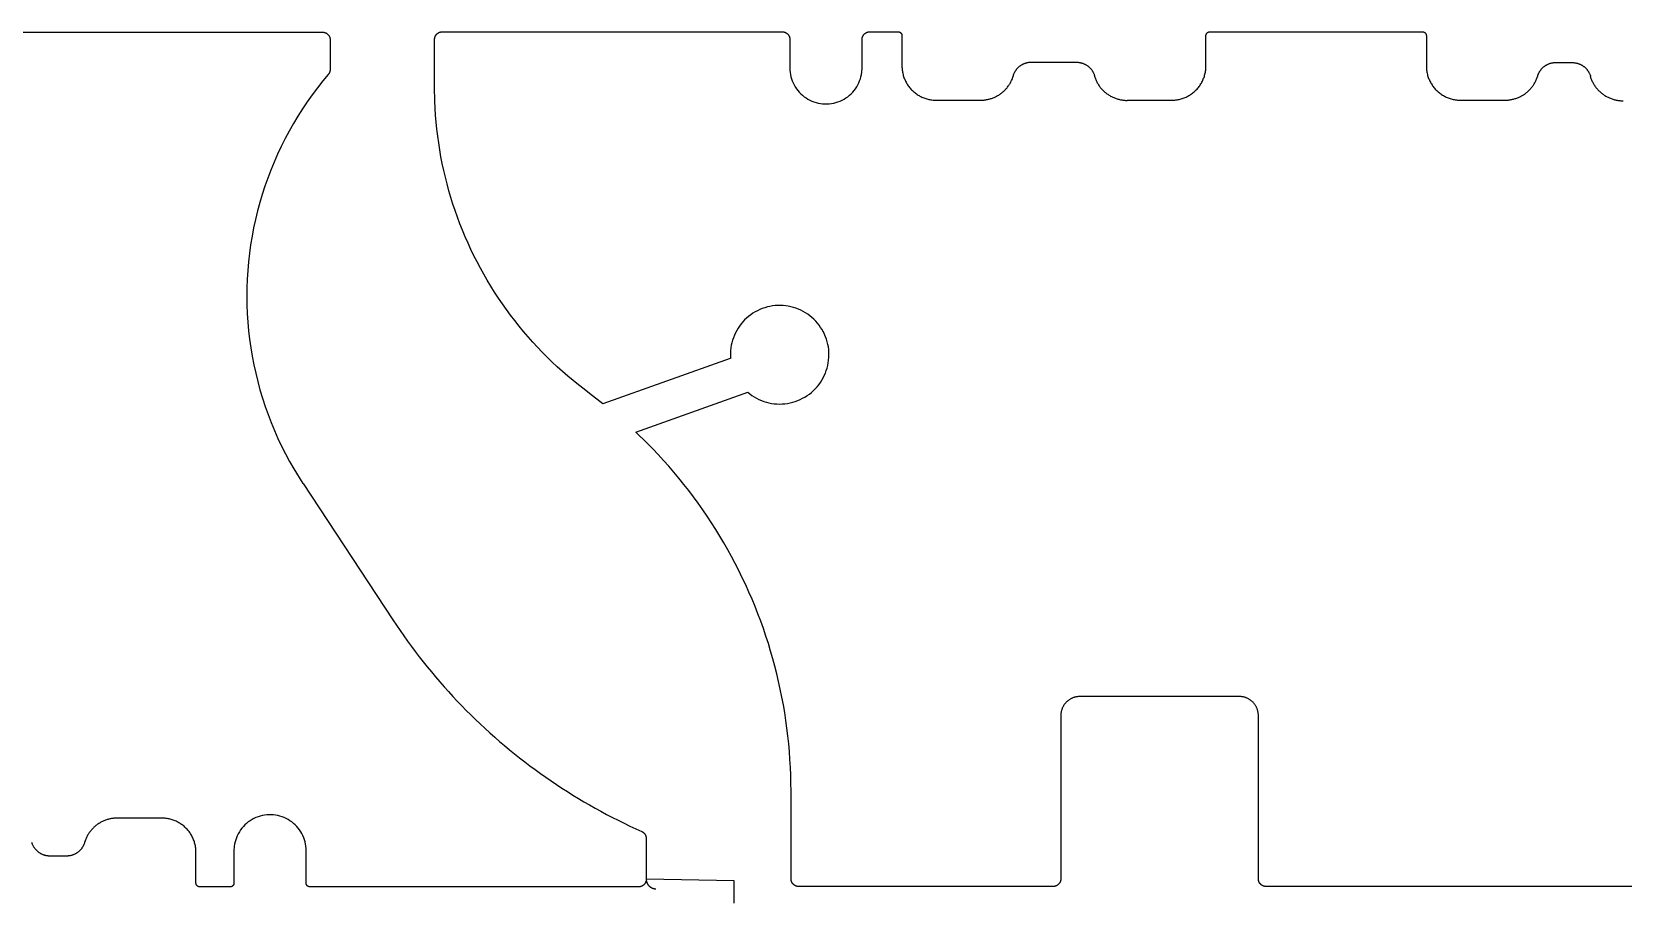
# Model space of a CAD drawing. Extents: x 15 to 3256, y 15 to 486.
# Drawn here: x 305.3 to 724.1, y 256.4 to 485.8 of the extents above; entities that cross this region are included whole.
import ezdxf

# ---------------------------------------------------------------- set-up
doc = ezdxf.new("R2010")
doc.units = 0

msp = doc.modelspace()

# ---------------------------------------------------------------- linework, layer by layer
at = {"layer": 'Layer 0', "color": 1}
for p, q in [((233.800003, 485.700012), (381.800018, 485.700012)), ((383.800018, 483.700012), (383.800018, 475.899994)), ((411.300018, 471.200012), (411.300018, 483.800018)), ((413.300018, 485.800018), (502.800018, 485.800018)), ((504.800018, 483.800018), (504.800018, 476.300018)), ((523.799988, 476.300018), (523.799988, 483.800018)), ((525.799988, 485.800018), (533.299988, 485.800018)), ((534.299988, 484.800018), (534.299988, 476.800018)), ((614.299988, 476.800018), (614.299988, 484.800018)), ((615.299988, 485.800018), (671.299988, 485.800018)), ((672.299988, 484.800018), (672.299988, 476.800018)), ((568.400024, 477.800018), (580.200012, 477.800018)), ((706.400024, 477.700012), (710.700012, 477.700012)), ((543.299988, 467.800018), (555, 467.800018)), ((593.600037, 467.800018), (605.299988, 467.800018)), ((681.299988, 467.800018), (693, 467.800018)), ((489.100006, 399.800018), (455.600006, 387.899994)), ((455.600006, 387.899994), (452.100006, 390.600006)), ((464.300018, 380.399994), (493.700012, 390.899994)), ((376.700012, 366.899994), (400.300018, 331)), ((623.100037, 310.800018), (581.100037, 310.800018)), ((576.100037, 305.800018), (576.100037, 262.800018)), ((628.100037, 262.800018), (628.100037, 305.800018)), ((505.100006, 262.800018), (505.100006, 285.800018)), ((339.5, 278.800018), (327.800018, 278.800018)), ((467, 273.5), (467, 262.700012)), ((314.399994, 268.800018), (310.100006, 268.800018)), ((348.5, 261.700012), (348.5, 269.800018)), ((358.5, 270.200012), (358.5, 261.700012)), ((377.5, 261.700012), (377.5, 270.200012)), ((357.5, 260.700012), (349.5, 260.700012)), ((465, 260.700012), (378.5, 260.700012)), ((490.100006, 262.300018), (467, 262.700012)), ((490.100006, 256.399994), (490.100006, 262.300018)), ((574.100037, 260.800018), (507.100006, 260.800018)), ((778.100037, 260.800018), (630.100037, 260.800018))]:
    msp.add_line(p, q, dxfattribs=at)
for points in [[(381.800018, 485.700012), (381.861572, 485.699066), (381.923065, 485.696228), (381.984436, 485.691498), (382.045624, 485.684875), (382.106598, 485.676361), (382.167297, 485.666016), (382.2276, 485.653778), (382.287537, 485.639679), (382.347015, 485.623749), (382.405945, 485.606018), (382.464325, 485.586456), (382.522064, 485.565125), (382.579132, 485.542023), (382.635437, 485.517181), (382.690979, 485.490601), (382.745636, 485.462341), (382.799438, 485.432404), (382.852264, 485.400818), (382.904114, 485.367645), (382.954926, 485.332855), (383.004639, 485.296539), (383.053192, 485.258728), (383.100555, 485.219421), (383.146698, 485.17868), (383.191589, 485.136536), (383.235138, 485.093018), (383.277313, 485.048187), (383.318115, 485.002075), (383.357452, 484.954742), (383.395325, 484.906219), (383.431702, 484.856567), (383.466522, 484.805786), (383.499756, 484.753998), (383.531403, 484.701172), (383.561401, 484.64743), (383.589722, 484.592773), (383.616333, 484.537262), (383.641235, 484.480957), (383.664398, 484.42392), (383.685791, 484.366211), (383.705414, 484.307861), (383.723206, 484.248932), (383.739197, 484.189484), (383.753357, 484.129578), (383.765625, 484.069244), (383.776062, 484.008575), (383.784637, 483.947632), (383.791321, 483.886444), (383.796112, 483.825073), (383.800018, 483.702026)], [(411.300018, 483.800018), (411.300964, 483.861603), (411.303802, 483.923126), (411.308563, 483.984558), (411.315186, 484.045807), (411.3237, 484.106812), (411.334076, 484.167511), (411.346313, 484.227875), (411.360413, 484.287842), (411.376373, 484.347351), (411.394135, 484.406311), (411.413696, 484.464722), (411.435059, 484.522491), (411.458221, 484.57959), (411.483093, 484.635925), (411.509705, 484.691498), (411.537994, 484.746216), (411.567963, 484.800018), (411.599579, 484.852875), (411.632813, 484.904755), (411.667633, 484.955566), (411.703979, 485.00528), (411.741852, 485.053864), (411.781219, 485.101257), (411.821991, 485.1474), (411.864197, 485.192291), (411.907745, 485.23584), (411.952637, 485.278046), (411.998779, 485.318817), (412.046173, 485.358185), (412.094757, 485.396057), (412.14447, 485.432404), (412.195282, 485.467224), (412.247162, 485.500458), (412.300018, 485.532074), (412.353821, 485.562042), (412.408539, 485.590332), (412.464081, 485.616943), (412.520447, 485.641815), (412.577545, 485.664948), (412.635315, 485.68634), (412.693695, 485.705902), (412.752686, 485.723663), (412.812195, 485.739624), (412.872162, 485.753723), (412.932526, 485.765961), (412.993225, 485.776337), (413.05423, 485.784851), (413.115479, 485.791473), (413.17688, 485.796234), (413.300018, 485.800018)], [(502.800018, 485.800018), (502.861572, 485.799072), (502.923065, 485.796234), (502.984436, 485.791504), (503.045624, 485.784882), (503.106598, 485.776367), (503.167297, 485.766022), (503.2276, 485.753784), (503.287537, 485.739685), (503.347015, 485.723755), (503.405945, 485.706024), (503.464325, 485.686462), (503.522064, 485.665131), (503.579132, 485.642029), (503.635437, 485.617188), (503.690979, 485.590607), (503.745636, 485.562347), (503.799438, 485.53241), (503.852264, 485.500824), (503.904114, 485.467651), (503.954926, 485.432861), (504.004639, 485.396545), (504.053192, 485.358734), (504.100555, 485.319427), (504.146698, 485.278687), (504.191589, 485.236542), (504.235138, 485.193024), (504.277313, 485.148193), (504.318115, 485.102081), (504.357452, 485.054749), (504.395325, 485.006226), (504.431702, 484.956573), (504.466522, 484.905792), (504.499756, 484.854004), (504.531403, 484.801178), (504.561401, 484.747437), (504.589722, 484.69278), (504.616333, 484.637268), (504.641235, 484.580963), (504.664398, 484.523926), (504.685791, 484.466217), (504.705414, 484.407867), (504.723206, 484.348938), (504.739197, 484.28949), (504.753357, 484.229584), (504.765625, 484.16925), (504.776062, 484.108582), (504.784637, 484.047638), (504.791321, 483.98645), (504.796112, 483.925079), (504.800018, 483.802032)], [(523.799988, 483.800018), (523.800964, 483.861603), (523.803772, 483.923126), (523.808533, 483.984558), (523.815125, 484.045807), (523.823669, 484.106812), (523.834045, 484.167511), (523.846313, 484.227875), (523.860413, 484.287842), (523.876343, 484.347351), (523.894104, 484.406311), (523.913696, 484.464722), (523.935059, 484.522491), (523.958191, 484.57959), (523.983032, 484.635925), (524.009644, 484.691498), (524.037964, 484.746216), (524.067932, 484.800018), (524.099548, 484.852875), (524.132751, 484.904755), (524.167603, 484.955566), (524.203979, 485.00528), (524.241821, 485.053864), (524.281189, 485.101257), (524.32196, 485.1474), (524.364136, 485.192291), (524.407715, 485.23584), (524.452576, 485.278046), (524.498779, 485.318817), (524.546143, 485.358185), (524.594727, 485.396057), (524.644409, 485.432404), (524.695251, 485.467224), (524.747131, 485.500458), (524.799988, 485.532074), (524.853821, 485.562042), (524.908508, 485.590332), (524.96405, 485.616943), (525.020386, 485.641815), (525.077515, 485.664948), (525.135254, 485.68634), (525.193665, 485.705902), (525.252686, 485.723663), (525.312134, 485.739624), (525.372131, 485.753723), (525.432495, 485.765961), (525.493225, 485.776337), (525.554199, 485.784851), (525.615417, 485.791473), (525.67688, 485.796234), (525.799988, 485.800018)], [(533.299988, 485.800018), (533.33075, 485.79953), (533.361511, 485.798126), (533.392212, 485.795746), (533.422791, 485.79245), (533.453308, 485.788208), (533.483643, 485.78302), (533.513794, 485.776886), (533.543762, 485.769867), (533.573486, 485.761902), (533.602966, 485.753021), (533.632141, 485.743256), (533.661011, 485.732574), (533.689514, 485.721039), (533.717712, 485.708588), (533.745483, 485.695313), (533.772827, 485.681183), (533.799683, 485.666199), (533.826111, 485.650421), (533.852051, 485.63382), (533.877441, 485.616455), (533.902283, 485.598297), (533.926575, 485.579376), (533.950256, 485.559723), (533.973328, 485.539337), (533.995789, 485.51828), (534.017517, 485.496521), (534.038635, 485.474121), (534.059021, 485.45105), (534.078735, 485.427399), (534.097656, 485.403137), (534.115845, 485.378296), (534.13324, 485.352905), (534.149841, 485.326996), (534.165649, 485.300598), (534.180664, 485.273712), (534.194824, 485.246399), (534.20813, 485.218628), (534.220581, 485.190491), (534.232178, 485.161987), (534.242859, 485.133118), (534.252686, 485.103943), (534.261597, 485.074493), (534.269592, 485.044769), (534.276672, 485.014801), (534.282776, 484.98465), (534.288025, 484.954315), (534.292297, 484.923828), (534.295654, 484.893219), (534.298035, 484.862549), (534.299988, 484.801025)], [(614.299988, 484.800018), (614.300476, 484.830811), (614.30188, 484.861572), (614.30426, 484.892273), (614.307556, 484.922913), (614.311829, 484.9534), (614.317017, 484.983765), (614.32312, 485.013947), (614.3302, 485.043945), (614.338135, 485.073669), (614.347046, 485.10318), (614.356812, 485.132385), (614.367493, 485.161255), (614.379089, 485.189789), (614.391541, 485.217987), (614.404846, 485.245758), (614.418945, 485.273102), (614.43396, 485.300018), (614.449768, 485.326447), (614.46637, 485.352386), (614.483765, 485.377777), (614.501953, 485.402649), (614.520935, 485.426941), (614.540588, 485.450623), (614.560974, 485.473724), (614.582092, 485.496155), (614.603882, 485.517944), (614.626282, 485.539032), (614.649353, 485.559418), (614.673035, 485.579102), (614.697327, 485.598022), (614.722229, 485.616211), (614.74762, 485.633606), (614.77356, 485.650238), (614.799988, 485.666046), (614.826904, 485.68103), (614.854248, 485.69519), (614.882019, 485.708496), (614.910217, 485.720917), (614.938721, 485.732483), (614.967651, 485.743164), (614.996826, 485.75296), (615.026306, 485.761841), (615.056091, 485.769806), (615.08606, 485.776855), (615.116211, 485.78299), (615.146606, 485.788177), (615.177124, 485.79245), (615.207703, 485.795746), (615.238403, 485.798126), (615.299988, 485.800018)], [(671.299988, 485.800018), (671.33075, 485.79953), (671.361511, 485.798126), (671.392212, 485.795746), (671.422791, 485.79245), (671.453308, 485.788208), (671.483643, 485.78302), (671.513794, 485.776886), (671.543762, 485.769867), (671.573486, 485.761902), (671.602966, 485.753021), (671.632141, 485.743256), (671.661011, 485.732574), (671.689514, 485.721039), (671.717712, 485.708588), (671.745483, 485.695313), (671.772827, 485.681183), (671.799683, 485.666199), (671.826111, 485.650421), (671.852051, 485.63382), (671.877441, 485.616455), (671.902283, 485.598297), (671.926575, 485.579376), (671.950256, 485.559723), (671.973328, 485.539337), (671.995789, 485.51828), (672.017517, 485.496521), (672.038635, 485.474121), (672.059021, 485.45105), (672.078735, 485.427399), (672.097656, 485.403137), (672.115845, 485.378296), (672.13324, 485.352905), (672.149841, 485.326996), (672.165649, 485.300598), (672.180664, 485.273712), (672.194824, 485.246399), (672.20813, 485.218628), (672.220581, 485.190491), (672.232178, 485.161987), (672.242859, 485.133118), (672.252686, 485.103943), (672.261597, 485.074493), (672.269592, 485.044769), (672.276672, 485.014801), (672.282776, 484.98465), (672.288025, 484.954315), (672.292297, 484.923828), (672.295654, 484.893219), (672.298035, 484.862549), (672.299988, 484.801025)], [(563.600037, 474.299988), (563.638794, 474.418854), (563.680542, 474.536713), (563.725159, 474.653503), (563.772705, 474.769135), (563.823059, 474.883545), (563.876282, 474.996674), (563.932251, 475.108459), (563.991028, 475.218811), (564.052551, 475.327667), (564.116699, 475.434937), (564.183533, 475.540619), (564.25293, 475.644592), (564.324951, 475.746796), (564.399475, 475.847198), (564.47644, 475.945679), (564.555847, 476.042267), (564.637634, 476.13681), (564.721741, 476.229309), (564.808167, 476.319672), (564.896729, 476.407898), (564.987488, 476.493866), (565.080383, 476.577545), (565.175293, 476.658905), (565.272217, 476.737885), (565.371094, 476.814392), (565.471802, 476.888458), (565.574341, 476.959991), (565.67865, 477.028931), (565.784607, 477.095276), (565.892212, 477.158966), (566.001343, 477.219971), (566.111938, 477.278229), (566.223999, 477.33374), (566.337341, 477.386414), (566.452026, 477.436279), (566.567871, 477.483276), (566.684814, 477.527374), (566.802856, 477.568542), (566.921936, 477.606781), (567.04187, 477.642029), (567.162659, 477.674286), (567.28418, 477.703552), (567.406433, 477.729767), (567.529297, 477.75296), (567.652649, 477.773071), (567.77655, 477.7901), (567.900757, 477.804047), (568.02533, 477.814911), (568.150085, 477.822693), (568.400024, 477.828888)], [(580.200012, 477.800018), (580.32373, 477.798492), (580.447327, 477.793884), (580.570801, 477.786255), (580.694031, 477.775543), (580.817017, 477.76181), (580.939575, 477.745026), (581.061646, 477.72522), (581.183289, 477.702393), (581.30426, 477.676575), (581.424561, 477.647736), (581.544128, 477.615967), (581.662842, 477.581238), (581.780701, 477.543579), (581.897583, 477.503021), (582.013367, 477.459595), (582.128113, 477.4133), (582.241638, 477.364197), (582.353943, 477.312286), (582.464905, 477.257629), (582.574524, 477.200226), (582.682617, 477.140137), (582.789246, 477.077393), (582.894287, 477.012024), (582.997681, 476.944061), (583.099304, 476.873596), (583.199219, 476.800598), (583.297302, 476.725189), (583.393433, 476.647369), (583.487671, 476.567169), (583.579834, 476.48468), (583.669983, 476.399933), (583.757935, 476.312988), (583.843811, 476.223877), (583.927368, 476.13269), (584.008667, 476.039459), (584.087646, 475.944244), (584.164246, 475.847107), (584.238464, 475.748108), (584.31012, 475.647278), (584.379333, 475.544739), (584.445923, 475.440491), (584.509949, 475.334625), (584.57135, 475.227234), (584.630066, 475.118347), (584.686035, 475.008026), (584.739319, 474.896362), (584.789795, 474.783417), (584.837463, 474.669281), (584.882263, 474.553955), (584.963318, 474.320221)], [(701.600037, 474.200012), (701.638794, 474.318878), (701.680542, 474.436737), (701.725159, 474.553497), (701.772705, 474.669159), (701.823059, 474.783569), (701.876282, 474.896698), (701.932251, 475.008484), (701.991028, 475.118835), (702.052551, 475.227661), (702.116699, 475.334961), (702.183533, 475.440643), (702.25293, 475.544586), (702.324951, 475.64682), (702.399475, 475.747192), (702.47644, 475.845703), (702.555847, 475.942261), (702.637634, 476.036835), (702.721741, 476.129333), (702.808167, 476.219696), (702.896729, 476.307892), (702.987488, 476.39386), (703.080383, 476.47757), (703.175293, 476.558929), (703.272217, 476.637878), (703.371094, 476.714417), (703.471802, 476.788483), (703.574341, 476.859985), (703.67865, 476.928955), (703.784607, 476.9953), (703.892212, 477.05899), (704.001343, 477.119995), (704.111938, 477.178253), (704.223999, 477.233734), (704.337341, 477.286438), (704.452026, 477.336273), (704.567871, 477.38327), (704.684814, 477.427368), (704.802856, 477.468567), (704.921936, 477.506775), (705.04187, 477.542053), (705.162659, 477.57431), (705.28418, 477.603546), (705.406433, 477.629791), (705.529297, 477.652954), (705.652649, 477.673065), (705.77655, 477.690125), (705.900757, 477.704071), (706.02533, 477.714935), (706.150085, 477.722687), (706.400024, 477.728912)], [(710.700012, 477.700012), (710.82373, 477.698486), (710.947327, 477.693878), (711.070801, 477.686249), (711.194031, 477.675537), (711.317017, 477.661804), (711.439575, 477.64502), (711.561646, 477.625214), (711.683289, 477.602386), (711.80426, 477.576569), (711.924561, 477.547729), (712.044128, 477.515961), (712.162842, 477.481232), (712.280701, 477.443573), (712.397583, 477.403015), (712.513367, 477.359589), (712.628113, 477.313293), (712.741638, 477.264191), (712.853943, 477.21228), (712.964905, 477.157623), (713.074524, 477.10022), (713.182617, 477.040131), (713.289246, 476.977386), (713.394287, 476.912018), (713.497681, 476.844055), (713.599304, 476.77359), (713.699219, 476.700592), (713.797302, 476.625183), (713.893433, 476.547363), (713.987671, 476.467163), (714.079834, 476.384674), (714.169983, 476.299927), (714.257935, 476.212982), (714.343811, 476.123871), (714.427368, 476.032684), (714.508667, 475.939453), (714.587646, 475.844238), (714.664246, 475.747101), (714.738464, 475.648102), (714.81012, 475.547272), (714.879333, 475.444733), (714.945923, 475.340485), (715.009949, 475.234619), (715.07135, 475.127228), (715.130066, 475.018341), (715.186035, 474.90802), (715.239319, 474.796356), (715.289795, 474.683411), (715.337463, 474.569275), (715.382263, 474.453949), (715.463318, 474.220215)], [(383.299988, 474.600006), (381.852295, 472.852356), (380.449097, 471.068787), (379.091309, 469.250397), (377.779785, 467.398376), (376.51535, 465.513885), (375.298828, 463.598114), (374.130981, 461.652313), (373.012543, 459.677673), (371.944244, 457.675446), (370.926758, 455.646973), (369.960693, 453.593475), (369.046722, 451.516266), (368.185394, 449.416687), (367.377258, 447.296082), (366.622833, 445.155762), (365.922577, 442.997131), (365.276978, 440.821503), (364.686432, 438.63031), (364.151276, 436.424927), (363.671875, 434.206757), (363.248566, 431.977203), (362.881561, 429.737701), (362.571136, 427.489655), (362.317474, 425.234497), (362.120758, 422.973663), (361.981049, 420.708588), (361.898499, 418.440704), (361.873138, 416.171448), (361.904968, 413.902283), (361.994019, 411.634674), (362.140167, 409.369995), (362.343353, 407.109711), (362.603455, 404.855286), (362.920319, 402.608124), (363.293701, 400.36969), (363.723389, 398.141357), (364.209106, 395.924561), (364.750549, 393.720703), (365.347351, 391.531219), (365.999176, 389.357452), (366.705566, 387.200806), (367.466095, 385.062653), (368.280304, 382.944366), (369.147614, 380.84726), (370.067535, 378.772675), (371.039429, 376.721954), (372.062714, 374.696381), (373.136719, 372.697235), (374.260803, 370.7258), (376.656097, 366.871155)], [(383.800018, 475.902008), (383.799835, 475.873962), (383.799286, 475.845917), (383.79834, 475.817902), (383.796997, 475.789886), (383.795258, 475.761902), (383.793121, 475.733948), (383.790588, 475.706024), (383.787659, 475.678131), (383.784363, 475.650269), (383.78067, 475.622467), (383.776581, 475.594727), (383.772125, 475.567047), (383.767242, 475.539429), (383.761993, 475.511871), (383.756378, 475.484406), (383.750336, 475.457031), (383.743958, 475.429718), (383.737152, 475.402496), (383.72998, 475.375397), (383.722443, 475.348389), (383.714539, 475.321503), (383.706238, 475.294708), (383.69754, 475.268036), (383.688507, 475.241486), (383.679077, 475.215088), (383.669281, 475.188782), (383.659149, 475.162659), (383.648621, 475.136658), (383.637726, 475.110809), (383.626495, 475.085114), (383.614899, 475.059601), (383.602936, 475.034241), (383.590607, 475.009033), (383.577942, 474.984009), (383.564911, 474.959198), (383.551544, 474.93454), (383.537842, 474.910065), (383.523804, 474.885803), (383.509399, 474.861725), (383.49469, 474.83786), (383.479614, 474.814209), (383.464233, 474.790771), (383.448517, 474.767548), (383.432465, 474.744537), (383.416107, 474.721771), (383.399445, 474.699219), (383.382446, 474.67691), (383.365143, 474.654846), (383.347534, 474.633026), (383.311401, 474.590118)], [(504.800018, 476.300018), (504.818024, 475.714996), (504.87204, 475.132202), (504.961853, 474.553833), (505.087128, 473.982117), (505.247345, 473.419189), (505.441925, 472.867188), (505.670135, 472.328217), (505.931091, 471.804321), (506.223816, 471.297485), (506.547211, 470.809631), (506.900024, 470.342651), (507.280914, 469.898254), (507.688477, 469.478149), (508.121124, 469.083984), (508.577209, 468.717163), (509.055023, 468.37915), (509.552734, 468.071198), (510.068481, 467.794464), (510.600281, 467.550049), (511.146118, 467.338806), (511.703949, 467.161621), (512.271606, 467.019073), (512.846985, 466.911804), (513.427856, 466.840118), (514.012085, 466.804382), (514.597351, 466.804688), (515.181519, 466.841003), (515.762329, 466.913239), (516.337585, 467.021118), (516.905151, 467.164185), (517.462769, 467.341949), (518.008423, 467.553741), (518.539978, 467.798706), (519.05542, 468.075928), (519.552856, 468.384369), (520.030334, 468.72287), (520.486084, 469.090149), (520.918274, 469.484772), (521.325439, 469.905243), (521.705872, 470.350006), (522.058228, 470.817383), (522.381104, 471.305542), (522.67334, 471.812653), (522.933777, 472.336792), (523.161438, 472.876007), (523.35553, 473.428192), (523.515137, 473.991272), (523.639832, 474.563141), (523.729065, 475.141571), (523.799988, 476.309509)], [(534.299988, 476.800018), (534.30426, 476.522858), (534.317078, 476.245972), (534.338379, 475.969604), (534.368225, 475.694031), (534.406494, 475.419495), (534.453247, 475.146271), (534.508362, 474.874634), (534.571838, 474.604797), (534.643555, 474.337067), (534.723511, 474.071655), (534.811584, 473.808838), (534.907715, 473.548859), (535.011841, 473.291962), (535.123779, 473.038391), (535.24353, 472.788391), (535.37085, 472.542175), (535.505737, 472.300018), (535.64801, 472.062134), (535.797546, 471.828735), (535.954224, 471.600067), (536.117798, 471.376312), (536.288269, 471.157715), (536.465332, 470.944458), (536.648926, 470.736755), (536.838745, 470.534821), (537.03479, 470.338806), (537.236694, 470.148956), (537.444397, 469.965393), (537.657654, 469.7883), (537.876282, 469.617859), (538.100037, 469.454254), (538.328674, 469.297607), (538.562073, 469.148071), (538.799988, 469.005798), (539.042114, 468.870911), (539.28833, 468.743561), (539.53833, 468.62384), (539.79187, 468.511871), (540.048767, 468.407776), (540.308777, 468.311646), (540.571594, 468.223541), (540.836975, 468.143585), (541.104736, 468.071838), (541.374573, 468.008392), (541.64624, 467.953278), (541.919434, 467.906525), (542.19397, 467.868225), (542.469543, 467.838409), (542.745911, 467.817078), (543.299988, 467.800018)], [(555, 467.800018), (555.227234, 467.802887), (555.454346, 467.811493), (555.681152, 467.825836), (555.907532, 467.845886), (556.133362, 467.871674), (556.358459, 467.903137), (556.582642, 467.940277), (556.805847, 467.983063), (557.027893, 468.031464), (557.248657, 468.08548), (557.468018, 468.14502), (557.685791, 468.210114), (557.901794, 468.28067), (558.116028, 468.356659), (558.328186, 468.438019), (558.538269, 468.524719), (558.746094, 468.616699), (558.951538, 468.713898), (559.15448, 468.816254), (559.354736, 468.923706), (559.552246, 469.036163), (559.746826, 469.153595), (559.938354, 469.275879), (560.12677, 469.402985), (560.311951, 469.53479), (560.493652, 469.671234), (560.671936, 469.812225), (560.846558, 469.957672), (561.017456, 470.107483), (561.184509, 470.261566), (561.347656, 470.4198), (561.506714, 470.582123), (561.661682, 470.748383), (561.812378, 470.918518), (561.958679, 471.092407), (562.100586, 471.269958), (562.237976, 471.450989), (562.370728, 471.635468), (562.498779, 471.823212), (562.62207, 472.01416), (562.740479, 472.20813), (562.853943, 472.40506), (562.962402, 472.604767), (563.065796, 472.807159), (563.164063, 473.012085), (563.25708, 473.219452), (563.344849, 473.429077), (563.427307, 473.640869), (563.504395, 473.854675), (563.642273, 474.28775)], [(584.900024, 474.299988), (584.966064, 474.080566), (585.037659, 473.862915), (585.114746, 473.647156), (585.197266, 473.43338), (585.285156, 473.221802), (585.378418, 473.012482), (585.476929, 472.805603), (585.580627, 472.601288), (585.689453, 472.399658), (585.803345, 472.200836), (585.922241, 472.004974), (586.046082, 471.812195), (586.174744, 471.622589), (586.308167, 471.43631), (586.446289, 471.253448), (586.588928, 471.074188), (586.736145, 470.89856), (586.887695, 470.726715), (587.043579, 470.558777), (587.203613, 470.394806), (587.367798, 470.234985), (587.53595, 470.079346), (587.708008, 469.928009), (587.88385, 469.781067), (588.063293, 469.638641), (588.246338, 469.500793), (588.4328, 469.367645), (588.622559, 469.239227), (588.815552, 469.115662), (589.011536, 468.99704), (589.21051, 468.883392), (589.412292, 468.774841), (589.61676, 468.671417), (589.823792, 468.573212), (590.033203, 468.480255), (590.244934, 468.392639), (590.458801, 468.310425), (590.674683, 468.233643), (590.892456, 468.162354), (591.111938, 468.096588), (591.333008, 468.036407), (591.555542, 467.981842), (591.779419, 467.932922), (592.004395, 467.889679), (592.230469, 467.852142), (592.457397, 467.820343), (592.684998, 467.794312), (592.913269, 467.774017), (593.141907, 467.759552), (593.599976, 467.747955)], [(605.299988, 467.800018), (605.577332, 467.804291), (605.85437, 467.817108), (606.13092, 467.83847), (606.406677, 467.868317), (606.681396, 467.906677), (606.954773, 467.953461), (607.226563, 468.008636), (607.496582, 468.072205), (607.764465, 468.144012), (608.030029, 468.22406), (608.29303, 468.312286), (608.553162, 468.408539), (608.810181, 468.512756), (609.063904, 468.624878), (609.314026, 468.74472), (609.560303, 468.872253), (609.802612, 469.007294), (610.040588, 469.14975), (610.274048, 469.299438), (610.502808, 469.456299), (610.726685, 469.620087), (610.945313, 469.790741), (611.15863, 469.968018), (611.366394, 470.151794), (611.568359, 470.341888), (611.764404, 470.538116), (611.954285, 470.740265), (612.137817, 470.948212), (612.314941, 471.161682), (612.485352, 471.380524), (612.648926, 471.604523), (612.805542, 471.833435), (612.955017, 472.067078), (613.097229, 472.305206), (613.231995, 472.547607), (613.359314, 472.794067), (613.478882, 473.044312), (613.590759, 473.298126), (613.694702, 473.555267), (613.79071, 473.815491), (613.878662, 474.078552), (613.958435, 474.344177), (614.030029, 474.612152), (614.093262, 474.882202), (614.148193, 475.154083), (614.194702, 475.427521), (614.232788, 475.70224), (614.26239, 475.978027), (614.283447, 476.254608), (614.299988, 476.809021)], [(672.299988, 476.800018), (672.30426, 476.522858), (672.317078, 476.245972), (672.338379, 475.969604), (672.368225, 475.694031), (672.406494, 475.419495), (672.453247, 475.146271), (672.508362, 474.874634), (672.571838, 474.604797), (672.643555, 474.337067), (672.723511, 474.071655), (672.811584, 473.808838), (672.907715, 473.548859), (673.011841, 473.291962), (673.123779, 473.038391), (673.24353, 472.788391), (673.37085, 472.542175), (673.505737, 472.300018), (673.64801, 472.062134), (673.797546, 471.828735), (673.954224, 471.600067), (674.117798, 471.376312), (674.288269, 471.157715), (674.465332, 470.944458), (674.648926, 470.736755), (674.838745, 470.534821), (675.03479, 470.338806), (675.236694, 470.148956), (675.444397, 469.965393), (675.657654, 469.7883), (675.876282, 469.617859), (676.100037, 469.454254), (676.328674, 469.297607), (676.562073, 469.148071), (676.799988, 469.005798), (677.042114, 468.870911), (677.28833, 468.743561), (677.53833, 468.62384), (677.79187, 468.511871), (678.048767, 468.407776), (678.308777, 468.311646), (678.571594, 468.223541), (678.836975, 468.143585), (679.104736, 468.071838), (679.374573, 468.008392), (679.64624, 467.953278), (679.919434, 467.906525), (680.19397, 467.868225), (680.469543, 467.838409), (680.745911, 467.817078), (681.299988, 467.800018)], [(693, 467.800018), (693.225342, 467.802826), (693.450562, 467.81131), (693.675537, 467.825409), (693.900024, 467.845123), (694.124023, 467.870483), (694.347229, 467.901428), (694.569641, 467.937958), (694.791077, 467.980042), (695.011353, 468.027649), (695.230408, 468.08078), (695.448059, 468.139343), (695.664185, 468.203369), (695.878601, 468.272797), (696.091187, 468.347534), (696.30188, 468.427582), (696.510498, 468.512909), (696.716919, 468.603394), (696.921021, 468.699066), (697.12262, 468.799774), (697.321655, 468.905518), (697.518005, 469.016205), (697.711487, 469.131775), (697.902039, 469.252167), (698.089539, 469.377289), (698.273804, 469.50705), (698.454773, 469.641418), (698.632324, 469.780243), (698.806335, 469.923492), (698.976685, 470.071045), (699.143311, 470.222809), (699.306091, 470.378693), (699.464905, 470.538605), (699.619629, 470.702454), (699.770264, 470.870148), (699.916626, 471.041534), (700.058655, 471.216522), (700.196289, 471.39505), (700.329346, 471.576935), (700.457825, 471.762115), (700.581665, 471.950439), (700.700745, 472.141815), (700.814941, 472.33609), (700.924255, 472.533203), (701.028625, 472.732941), (701.127991, 472.935272), (701.222168, 473.140015), (701.311279, 473.347046), (701.395142, 473.556244), (701.473694, 473.767487), (701.614929, 474.195526)], [(715.400024, 474.200012), (715.466064, 473.980591), (715.537659, 473.762939), (715.614746, 473.54718), (715.697266, 473.333405), (715.785156, 473.121826), (715.878418, 472.912506), (715.976929, 472.705627), (716.080627, 472.501312), (716.189453, 472.299683), (716.303345, 472.100861), (716.422241, 471.904999), (716.546082, 471.712219), (716.674744, 471.522614), (716.808167, 471.336334), (716.946289, 471.153473), (717.088928, 470.974213), (717.236145, 470.798584), (717.387695, 470.62674), (717.543579, 470.458801), (717.703613, 470.29483), (717.867798, 470.13501), (718.03595, 469.97937), (718.208008, 469.828033), (718.38385, 469.681091), (718.563293, 469.538666), (718.746338, 469.400818), (718.9328, 469.26767), (719.122559, 469.139252), (719.315552, 469.015686), (719.511536, 468.897064), (719.71051, 468.783417), (719.912292, 468.674866), (720.11676, 468.571442), (720.323792, 468.473236), (720.533203, 468.38028), (720.744934, 468.292664), (720.958801, 468.210449), (721.174683, 468.133667), (721.392456, 468.062378), (721.611938, 467.996613), (721.833008, 467.936432), (722.055542, 467.881866), (722.279419, 467.832947), (722.504395, 467.789703), (722.730469, 467.752167), (722.957397, 467.720367), (723.184998, 467.694336), (723.413269, 467.674042), (723.641907, 467.659576), (724.099976, 467.64798)], [(452.100006, 390.600006), (450.628784, 391.701538), (449.17807, 392.829956), (447.748352, 393.984802), (446.340057, 395.165741), (444.953735, 396.372375), (443.589813, 397.604279), (442.248779, 398.861023), (440.93103, 400.142212), (439.637085, 401.447388), (438.36731, 402.776154), (437.122192, 404.127991), (435.90213, 405.502502), (434.70752, 406.8992), (433.538788, 408.317627), (432.396332, 409.757263), (431.280487, 411.217682), (430.191711, 412.698334), (429.13031, 414.198761), (428.096649, 415.718445), (427.091095, 417.256866), (426.114014, 418.813507), (425.16568, 420.387817), (424.246429, 421.979309), (423.356598, 423.587433), (422.49646, 425.211639), (421.666321, 426.851349), (420.866455, 428.506073), (420.097107, 430.175201), (419.358612, 431.858185), (418.651123, 433.554443), (417.974945, 435.263428), (417.330292, 436.984558), (416.717377, 438.717255), (416.136414, 440.460907), (415.587585, 442.214935), (415.071075, 443.97876), (414.587097, 445.75177), (414.135742, 447.533386), (413.717224, 449.322998), (413.331665, 451.119965), (412.979218, 452.923767), (412.659943, 454.733704), (412.373993, 456.549225), (412.12146, 458.36969), (411.902435, 460.194458), (411.716949, 462.02298), (411.565125, 463.854584), (411.446991, 465.68869), (411.362549, 467.524628), (411.295013, 471.200012)], [(513.600037, 406.800018), (513.261597, 407.408356), (512.890991, 407.99765), (512.489258, 408.566223), (512.057678, 409.112427), (511.597351, 409.634674), (511.10968, 410.1315), (510.596069, 410.60144), (510.057983, 411.043121), (509.496979, 411.455322), (508.914673, 411.836823), (508.312744, 412.186523), (507.692902, 412.503448), (507.056946, 412.786652), (506.406738, 413.035309), (505.74408, 413.248749), (505.070953, 413.426331), (504.389282, 413.567535), (503.701019, 413.671967), (503.008118, 413.739319), (502.312622, 413.769409), (501.616486, 413.762146), (500.921753, 413.717529), (500.230438, 413.635712), (499.544495, 413.516907), (498.865906, 413.361481), (498.196625, 413.169891), (497.538605, 412.942657), (496.893738, 412.68045), (496.263824, 412.384003), (495.650757, 412.05423), (495.056244, 411.692017), (494.482025, 411.298431), (493.929749, 410.874603), (493.401031, 410.421753), (492.897339, 409.941193), (492.420166, 409.434296), (491.970886, 408.902527), (491.550751, 408.347412), (491.161041, 407.770569), (490.802826, 407.173676), (490.477142, 406.55838), (490.184937, 405.926514), (489.927063, 405.279877), (489.704254, 404.620361), (489.51712, 403.949799), (489.366272, 403.270203), (489.252075, 402.583466), (489.174896, 401.891602), (489.134949, 401.196594), (489.167084, 399.805176)], [(493.699982, 390.899994), (494.246826, 390.460846), (494.816589, 390.05188), (495.407593, 389.674255), (496.018158, 389.329102), (496.646454, 389.017426), (497.290649, 388.740143), (497.948883, 388.498016), (498.619232, 388.291809), (499.299744, 388.122101), (499.988434, 387.98941), (500.683258, 387.894073), (501.382233, 387.836395), (502.083313, 387.816559), (502.784424, 387.834595), (503.483551, 387.890472), (504.17865, 387.984009), (504.867645, 388.11496), (505.548584, 388.282928), (506.219482, 388.487396), (506.878326, 388.727814), (507.523254, 389.003479), (508.152344, 389.313538), (508.763763, 389.657104), (509.355743, 390.033203), (509.926575, 390.440735), (510.474548, 390.878479), (510.998077, 391.345154), (511.495636, 391.839447), (511.96579, 392.359863), (512.407166, 392.904938), (512.81842, 393.473022), (513.198486, 394.062531), (513.546082, 394.671661), (513.860291, 395.298676), (514.140198, 395.941742), (514.38501, 396.598999), (514.593933, 397.268524), (514.766357, 397.948334), (514.901917, 398.636475), (515.000061, 399.330902), (515.060547, 400.029663), (515.083252, 400.730621), (515.068054, 401.431824), (515.015015, 402.131165), (514.924255, 402.82663), (514.796143, 403.516174), (514.63092, 404.197784), (514.429199, 404.869476), (514.191406, 405.529327), (513.610901, 406.805695)], [(505.099945, 285.930023), (505.081329, 288.004242), (505.029602, 290.077881), (504.944794, 292.150452), (504.826965, 294.221375), (504.676056, 296.290192), (504.492188, 298.356293), (504.275391, 300.41922), (504.025696, 302.478455), (503.743164, 304.533417), (503.427887, 306.583588), (503.079926, 308.62851), (502.699402, 310.667603), (502.286377, 312.700348), (501.840973, 314.726257), (501.363312, 316.744812), (500.853485, 318.755463), (500.311646, 320.757751), (499.737946, 322.751129), (499.132507, 324.735077), (498.495483, 326.709137), (497.827057, 328.67276), (497.12738, 330.625488), (496.396606, 332.566803), (495.634979, 334.496216), (494.842651, 336.413208), (494.019867, 338.317322), (493.166779, 340.208099), (492.28363, 342.084991), (491.370667, 343.94754), (490.42807, 345.795319), (489.456146, 347.627808), (488.455078, 349.44455), (487.425171, 351.245087), (486.366638, 353.028992), (485.279816, 354.795746), (484.164917, 356.544952), (483.022247, 358.276154), (481.852112, 359.988892), (480.654785, 361.682739), (479.430603, 363.357269), (478.17984, 365.012054), (476.902863, 366.646667), (475.599945, 368.260712), (474.271423, 369.853729), (472.917664, 371.425385), (471.539032, 372.97522), (470.135803, 374.502869), (468.708405, 376.007935), (467.257172, 377.490021), (464.284698, 380.383789)], [(400.300018, 331), (401.246124, 329.576782), (402.208099, 328.164215), (403.185791, 326.762512), (404.179077, 325.371796), (405.187805, 323.992249), (406.211914, 322.624084), (407.251221, 321.267395), (408.305603, 319.922455), (409.374939, 318.589325), (410.459137, 317.26825), (411.557983, 315.959351), (412.671387, 314.662811), (413.799225, 313.378784), (414.941315, 312.107452), (416.097534, 310.848938), (417.267731, 309.603424), (418.451752, 308.371063), (419.649475, 307.151978), (420.860748, 305.94635), (422.085419, 304.754333), (423.323303, 303.57608), (424.57428, 302.411713), (425.838196, 301.261383), (427.114868, 300.125275), (428.404144, 299.003448), (429.705872, 297.896118), (431.019897, 296.803406), (432.346039, 295.725403), (433.684113, 294.662323), (435.034027, 293.614227), (436.395508, 292.581268), (437.768463, 291.563568), (439.15271, 290.56131), (440.548065, 289.574524), (441.954346, 288.603424), (443.371368, 287.648071), (444.799011, 286.708618), (446.23703, 285.785156), (447.685272, 284.877808), (449.143555, 283.986694), (450.611694, 283.111908), (452.089539, 282.253601), (453.576843, 281.411835), (455.073486, 280.586731), (456.579254, 279.778412), (458.093933, 278.986938), (459.617371, 278.212463), (461.149353, 277.455017), (462.689697, 276.714752), (465.793915, 275.286407)], [(581.100037, 310.800018), (580.946045, 310.797638), (580.792236, 310.790527), (580.638672, 310.778687), (580.485596, 310.762115), (580.333069, 310.740845), (580.181274, 310.714874), (580.030396, 310.684265), (579.880493, 310.649017), (579.731689, 310.609131), (579.58429, 310.564728), (579.438232, 310.515778), (579.293823, 310.462372), (579.151123, 310.404541), (579.010254, 310.342346), (578.871338, 310.275848), (578.734558, 310.205078), (578.600037, 310.130157), (578.467896, 310.051117), (578.338196, 309.968018), (578.211182, 309.881012), (578.086853, 309.7901), (577.965393, 309.695435), (577.846924, 309.597046), (577.731567, 309.495056), (577.619385, 309.389587), (577.510498, 309.280701), (577.404968, 309.168488), (577.30304, 309.053101), (577.204651, 308.934631), (577.109924, 308.813202), (577.019043, 308.688904), (576.932007, 308.561859), (576.848938, 308.43219), (576.769897, 308.300018), (576.695007, 308.165497), (576.624207, 308.028717), (576.557739, 307.889832), (576.495483, 307.748962), (576.437683, 307.606232), (576.384277, 307.461792), (576.335327, 307.315796), (576.290894, 307.168335), (576.251038, 307.019592), (576.21582, 306.86969), (576.185181, 306.718781), (576.159241, 306.566986), (576.137939, 306.414459), (576.121338, 306.261353), (576.109497, 306.107819), (576.100037, 305.800018)], [(628.100037, 305.805023), (628.097534, 305.958893), (628.090271, 306.11261), (628.078247, 306.266052), (628.061584, 306.419037), (628.040161, 306.571442), (628.014099, 306.723114), (627.983337, 306.873901), (627.947998, 307.023682), (627.90802, 307.172302), (627.863525, 307.319611), (627.814514, 307.465485), (627.760986, 307.609802), (627.703125, 307.75238), (627.640869, 307.893127), (627.57428, 308.03186), (627.503479, 308.168518), (627.428467, 308.302917), (627.349426, 308.434937), (627.266296, 308.564453), (627.17926, 308.691376), (627.088318, 308.815552), (626.993652, 308.936859), (626.895264, 309.055206), (626.793274, 309.170441), (626.687805, 309.282532), (626.578918, 309.391296), (626.466797, 309.496643), (626.35144, 309.598511), (626.232971, 309.696777), (626.111572, 309.791351), (625.987305, 309.882141), (625.860291, 309.969055), (625.730713, 310.052032), (625.598572, 310.130981), (625.464111, 310.205811), (625.327393, 310.276489), (625.188599, 310.342926), (625.047791, 310.405029), (624.905151, 310.462799), (624.760803, 310.516144), (624.614868, 310.565033), (624.467529, 310.609375), (624.318848, 310.6492), (624.169006, 310.684418), (624.018188, 310.714996), (623.866516, 310.740936), (623.714111, 310.762177), (623.561096, 310.778717), (623.407654, 310.790558), (623.100037, 310.800018)], [(327.800018, 278.800018), (327.574646, 278.797211), (327.349426, 278.788727), (327.124481, 278.774628), (326.899963, 278.754913), (326.676025, 278.729553), (326.452759, 278.698608), (326.230347, 278.662079), (326.008942, 278.619995), (325.788635, 278.572388), (325.569611, 278.519257), (325.35199, 278.460693), (325.135864, 278.396667), (324.921448, 278.327271), (324.708832, 278.252502), (324.498138, 278.172455), (324.28952, 278.087128), (324.083099, 277.996643), (323.879028, 277.901001), (323.677399, 277.800262), (323.478363, 277.694519), (323.282043, 277.583832), (323.088531, 277.468262), (322.89798, 277.34787), (322.710541, 277.222748), (322.526245, 277.092987), (322.345276, 276.958649), (322.167755, 276.819794), (321.993713, 276.676575), (321.823364, 276.529022), (321.656738, 276.377258), (321.493958, 276.221344), (321.335144, 276.061432), (321.180389, 275.897583), (321.029755, 275.729919), (320.883392, 275.558533), (320.741364, 275.383514), (320.60376, 275.205017), (320.470673, 275.023132), (320.342194, 274.837952), (320.218384, 274.649628), (320.099304, 274.458252), (319.985077, 274.263977), (319.875763, 274.066864), (319.771393, 273.867126), (319.672058, 273.664795), (319.57785, 273.460052), (319.48877, 273.253021), (319.404907, 273.043823), (319.326324, 272.832581), (319.18512, 272.40451)], [(348.5, 269.809021), (348.495453, 270.085999), (348.482391, 270.362701), (348.460815, 270.638855), (348.430756, 270.914246), (348.392242, 271.188568), (348.345306, 271.461578), (348.289978, 271.733002), (348.226318, 272.002594), (348.154388, 272.270111), (348.07428, 272.535278), (347.986053, 272.797882), (347.889771, 273.057617), (347.785522, 273.31427), (347.673462, 273.567596), (347.55365, 273.817352), (347.426178, 274.063293), (347.291229, 274.305206), (347.148895, 274.542847), (346.999298, 274.776001), (346.842621, 275.004456), (346.678955, 275.227966), (346.508514, 275.44632), (346.331421, 275.659332), (346.147858, 275.866791), (345.958008, 276.068512), (345.762024, 276.264282), (345.56012, 276.453949), (345.352478, 276.637299), (345.139282, 276.814178), (344.920746, 276.984406), (344.697083, 277.147827), (344.468475, 277.304291), (344.235199, 277.453644), (343.997406, 277.595734), (343.755341, 277.730469), (343.509277, 277.857666), (343.259399, 277.977234), (343.005951, 278.08905), (342.749207, 278.193024), (342.489349, 278.289063), (342.226685, 278.377045), (341.961426, 278.456879), (341.693848, 278.528534), (341.424194, 278.591919), (341.15271, 278.646973), (340.879639, 278.693634), (340.605286, 278.731903), (340.329895, 278.761688), (340.05368, 278.782959), (339.5, 278.800018)], [(377.5, 270.209503), (377.481415, 270.794128), (377.42688, 271.376495), (377.336609, 271.954407), (377.210938, 272.525665), (377.050354, 273.088104), (376.855469, 273.639618), (376.626984, 274.17807), (376.365814, 274.701447), (376.072937, 275.207764), (375.749451, 275.695099), (375.396606, 276.161591), (375.015686, 276.605469), (374.608185, 277.025085), (374.175659, 277.418823), (373.719696, 277.785217), (373.242035, 278.122833), (372.744507, 278.43042), (372.229004, 278.706787), (371.697479, 278.950928), (371.151917, 279.161896), (370.594421, 279.338867), (370.0271, 279.481232), (369.452057, 279.588379), (368.871552, 279.659943), (368.28772, 279.695648), (367.702789, 279.695374), (367.118988, 279.659088), (366.538544, 279.586914), (365.963623, 279.479187), (365.396454, 279.336273), (364.839111, 279.158752), (364.293762, 278.947235), (363.762482, 278.702576), (363.247253, 278.425659), (362.750061, 278.117584), (362.272736, 277.77948), (361.817139, 277.412659), (361.384979, 277.018494), (360.977905, 276.59848), (360.597443, 276.154205), (360.245056, 275.687347), (359.922058, 275.199707), (359.629669, 274.693085), (359.369049, 274.169464), (359.141113, 273.630768), (358.946777, 273.079071), (358.786743, 272.516479), (358.661652, 271.945099), (358.57196, 271.367096), (358.5, 270.200012)], [(310.100006, 268.800018), (309.973846, 268.801605), (309.847748, 268.806396), (309.721832, 268.814331), (309.596161, 268.82547), (309.470795, 268.839752), (309.345825, 268.857208), (309.221344, 268.877838), (309.097443, 268.90155), (308.974152, 268.928436), (308.851593, 268.958374), (308.729828, 268.991425), (308.608917, 269.027527), (308.488983, 269.066681), (308.370056, 269.108826), (308.252228, 269.153961), (308.13559, 269.202087), (308.020203, 269.253113), (307.906128, 269.307037), (307.793457, 269.363831), (307.682251, 269.423431), (307.572601, 269.48584), (307.464539, 269.550995), (307.358154, 269.618835), (307.25354, 269.689362), (307.150726, 269.762482), (307.049774, 269.838196), (306.950775, 269.916412), (306.85379, 269.997101), (306.75885, 270.080231), (306.666077, 270.165741), (306.57547, 270.25354), (306.487091, 270.343597), (306.401031, 270.435852), (306.317322, 270.530273), (306.236023, 270.62677), (306.157166, 270.72525), (306.080841, 270.825745), (306.00708, 270.928101), (305.935913, 271.032288), (305.867401, 271.138245), (305.801575, 271.24588), (305.738495, 271.355164), (305.678192, 271.466003), (305.620728, 271.578308), (305.566101, 271.692047), (305.514343, 271.807098), (305.465515, 271.923462), (305.419647, 272.040985), (305.37674, 272.159668), (305.300018, 272.400024)], [(319.199982, 272.400024), (319.163147, 272.279358), (319.12326, 272.159637), (319.080353, 272.040985), (319.034485, 271.923462), (318.985657, 271.807098), (318.933899, 271.692047), (318.879272, 271.578308), (318.821777, 271.465973), (318.761475, 271.355164), (318.698395, 271.24588), (318.632599, 271.138245), (318.564087, 271.032288), (318.49292, 270.928101), (318.419159, 270.825745), (318.342834, 270.72525), (318.263977, 270.62674), (318.182678, 270.530273), (318.098969, 270.435852), (318.012909, 270.343597), (317.92453, 270.25354), (317.833923, 270.165741), (317.74115, 270.080231), (317.64621, 269.997101), (317.549225, 269.916412), (317.450226, 269.838196), (317.349274, 269.762482), (317.24646, 269.689362), (317.141846, 269.618835), (317.035461, 269.550995), (316.927399, 269.48584), (316.817749, 269.423431), (316.706543, 269.363831), (316.593872, 269.307037), (316.479797, 269.253113), (316.36441, 269.202087), (316.247772, 269.153961), (316.129944, 269.108826), (316.011017, 269.066681), (315.891083, 269.027527), (315.770172, 268.991425), (315.648407, 268.958374), (315.525848, 268.928436), (315.402557, 268.90155), (315.278656, 268.877838), (315.154175, 268.857208), (315.029205, 268.839752), (314.903839, 268.82547), (314.778168, 268.814331), (314.652252, 268.806396), (314.399994, 268.800018)], [(465.799988, 275.300018), (465.840424, 275.281494), (465.880432, 275.262054), (465.919983, 275.24173), (465.959076, 275.22052), (465.997681, 275.198425), (466.035767, 275.175446), (466.073334, 275.151642), (466.110352, 275.126984), (466.14682, 275.101501), (466.182678, 275.075195), (466.217957, 275.048096), (466.252594, 275.020203), (466.286591, 274.991547), (466.319946, 274.962097), (466.3526, 274.931946), (466.384583, 274.901031), (466.415863, 274.869415), (466.446442, 274.837097), (466.476257, 274.804108), (466.50531, 274.770447), (466.53363, 274.736115), (466.561127, 274.701172), (466.58786, 274.665619), (466.61377, 274.629486), (466.638855, 274.592773), (466.663116, 274.555481), (466.686523, 274.51767), (466.709076, 274.479309), (466.730743, 274.440491), (466.751526, 274.401184), (466.771454, 274.361389), (466.790436, 274.321167), (466.808533, 274.280548), (466.825684, 274.239502), (466.841919, 274.19812), (466.857208, 274.156342), (466.871552, 274.114258), (466.884949, 274.071838), (466.897369, 274.029114), (466.908844, 273.986145), (466.919312, 273.942932), (466.928833, 273.899475), (466.937378, 273.855835), (466.944916, 273.812012), (466.951447, 273.768005), (466.957001, 273.723877), (466.961578, 273.679626), (466.965118, 273.635315), (466.967682, 273.590912), (466.969757, 273.501984)], [(349.5, 260.700012), (349.469208, 260.7005), (349.438446, 260.701904), (349.407745, 260.704285), (349.377106, 260.707581), (349.346619, 260.711853), (349.316254, 260.717041), (349.286072, 260.723175), (349.256073, 260.730225), (349.226349, 260.73819), (349.196838, 260.74707), (349.167633, 260.756866), (349.138763, 260.767548), (349.110199, 260.779114), (349.082031, 260.791534), (349.05426, 260.80484), (349.026917, 260.819), (349, 260.833984), (348.973572, 260.849792), (348.947632, 260.866425), (348.922211, 260.88382), (348.897369, 260.902008), (348.873077, 260.920929), (348.849396, 260.940613), (348.826294, 260.960999), (348.803864, 260.982086), (348.782074, 261.003876), (348.760986, 261.026306), (348.740601, 261.049408), (348.720917, 261.07309), (348.701996, 261.097382), (348.683807, 261.122223), (348.666412, 261.147644), (348.64978, 261.173584), (348.633972, 261.200012), (348.618988, 261.226929), (348.604828, 261.254272), (348.591522, 261.282043), (348.579102, 261.310211), (348.567535, 261.338776), (348.556854, 261.367645), (348.547058, 261.396851), (348.538177, 261.426361), (348.530212, 261.456085), (348.523163, 261.486084), (348.517029, 261.516266), (348.511841, 261.546631), (348.507568, 261.577118), (348.504272, 261.607758), (348.501892, 261.638458), (348.5, 261.700012)], [(358.5, 261.701019), (358.499542, 261.670197), (358.498169, 261.639404), (358.495819, 261.608673), (358.492523, 261.578033), (358.488312, 261.547516), (358.483124, 261.517151), (358.47702, 261.486938), (358.470001, 261.456909), (358.462067, 261.427155), (358.453186, 261.397644), (358.44342, 261.368408), (358.432739, 261.339478), (358.421204, 261.310913), (358.408783, 261.282715), (358.395477, 261.254913), (358.381348, 261.227539), (358.366364, 261.200592), (358.350555, 261.174133), (358.333954, 261.148163), (358.316559, 261.122742), (358.29837, 261.097839), (358.279449, 261.073547), (358.259766, 261.049805), (358.23938, 261.026703), (358.218262, 261.004242), (358.196503, 260.982452), (358.174042, 260.961334), (358.15097, 260.940918), (358.127258, 260.921204), (358.102966, 260.902252), (358.078094, 260.884033), (358.052673, 260.866608), (358.026733, 260.849976), (358.000305, 260.834167), (357.973358, 260.819153), (357.946014, 260.804993), (357.918213, 260.791656), (357.890015, 260.779205), (357.86145, 260.767639), (357.83255, 260.756927), (357.803345, 260.747131), (357.773834, 260.73822), (357.74408, 260.730255), (357.714081, 260.723206), (357.683868, 260.717072), (357.653503, 260.711853), (357.622955, 260.707611), (357.592316, 260.704285), (357.561615, 260.701904), (357.5, 260.700012)], [(378.5, 260.700012), (378.469208, 260.7005), (378.438446, 260.701904), (378.407745, 260.704285), (378.377106, 260.707581), (378.346619, 260.711853), (378.316254, 260.717041), (378.286072, 260.723175), (378.256073, 260.730225), (378.226349, 260.73819), (378.196838, 260.74707), (378.167633, 260.756866), (378.138763, 260.767548), (378.110199, 260.779114), (378.082031, 260.791534), (378.05426, 260.80484), (378.026917, 260.819), (378, 260.833984), (377.973572, 260.849792), (377.947632, 260.866425), (377.922211, 260.88382), (377.897369, 260.902008), (377.873077, 260.920929), (377.849396, 260.940613), (377.826294, 260.960999), (377.803864, 260.982086), (377.782074, 261.003876), (377.760986, 261.026306), (377.740601, 261.049408), (377.720917, 261.07309), (377.701996, 261.097382), (377.683807, 261.122223), (377.666412, 261.147644), (377.64978, 261.173584), (377.633972, 261.200012), (377.618988, 261.226929), (377.604828, 261.254272), (377.591522, 261.282043), (377.579102, 261.310211), (377.567535, 261.338776), (377.556854, 261.367645), (377.547058, 261.396851), (377.538177, 261.426361), (377.530212, 261.456085), (377.523163, 261.486084), (377.517029, 261.516266), (377.511841, 261.546631), (377.507568, 261.577118), (377.504272, 261.607758), (377.501892, 261.638458), (377.5, 261.700012)], [(467, 262.702026), (466.999115, 262.640381), (466.996338, 262.578827), (466.991638, 262.517365), (466.985077, 262.456085), (466.976624, 262.39502), (466.966278, 262.334259), (466.954071, 262.273834), (466.940002, 262.213837), (466.924103, 262.154297), (466.906372, 262.095245), (466.886841, 262.036804), (466.865509, 261.978973), (466.842407, 261.921814), (466.817535, 261.865417), (466.790955, 261.809814), (466.762665, 261.755035), (466.732727, 261.701172), (466.701111, 261.648254), (466.667908, 261.596344), (466.633087, 261.545471), (466.596741, 261.495697), (466.558868, 261.447052), (466.519531, 261.399628), (466.478729, 261.353424), (466.436523, 261.308472), (466.392975, 261.264862), (466.348083, 261.222626), (466.301941, 261.181793), (466.254517, 261.142395), (466.205933, 261.104492), (466.156189, 261.068085), (466.105347, 261.033234), (466.053467, 260.999939), (466.00058, 260.968292), (465.946747, 260.938293), (465.891998, 260.909943), (465.836426, 260.883301), (465.78006, 260.858398), (465.722931, 260.835236), (465.665131, 260.813843), (465.606689, 260.79425), (465.547668, 260.776459), (465.488129, 260.760498), (465.428131, 260.746368), (465.367737, 260.7341), (465.306976, 260.723724), (465.245941, 260.715179), (465.184662, 260.708557), (465.123199, 260.703796), (465, 260.700012)], [(467, 262.700012), (467.00119, 262.623016), (467.00473, 262.546112), (467.010651, 262.46933), (467.018951, 262.392792), (467.029572, 262.316528), (467.042572, 262.240631), (467.057892, 262.165192), (467.0755, 262.09024), (467.095428, 262.015869), (467.117645, 261.942139), (467.14212, 261.869141), (467.168823, 261.796906), (467.197723, 261.725555), (467.228821, 261.655121), (467.262085, 261.585663), (467.297455, 261.517273), (467.33493, 261.450012), (467.374451, 261.383942), (467.415985, 261.319092), (467.459503, 261.255585), (467.504944, 261.19342), (467.552307, 261.13269), (467.601471, 261.073456), (467.652466, 261.015778), (467.705231, 260.959686), (467.759674, 260.905243), (467.815765, 260.852478), (467.873444, 260.801514), (467.932678, 260.752319), (467.993408, 260.704987), (468.055573, 260.659515), (468.11908, 260.615997), (468.183929, 260.574463), (468.25, 260.534943), (468.317261, 260.497498), (468.385651, 260.462097), (468.455109, 260.428864), (468.525543, 260.397736), (468.596893, 260.368835), (468.669098, 260.342133), (468.742126, 260.317657), (468.815826, 260.295441), (468.890198, 260.275513), (468.965149, 260.257904), (469.040619, 260.242584), (469.116516, 260.229614), (469.19278, 260.218964), (469.269318, 260.210663), (469.3461, 260.204742), (469.5, 260.200012)], [(507.100006, 260.800018), (507.038422, 260.800964), (506.976898, 260.803802), (506.915466, 260.808563), (506.854218, 260.815186), (506.793213, 260.8237), (506.732513, 260.834076), (506.67215, 260.846313), (506.612183, 260.860413), (506.552673, 260.876373), (506.493713, 260.894135), (506.435303, 260.913696), (506.377533, 260.935089), (506.320435, 260.958221), (506.264099, 260.983093), (506.208527, 261.009705), (506.153809, 261.037994), (506.100006, 261.067963), (506.04715, 261.099579), (505.99527, 261.132813), (505.944458, 261.167633), (505.894745, 261.203979), (505.846161, 261.241852), (505.798767, 261.281219), (505.752625, 261.321991), (505.707733, 261.364197), (505.664185, 261.407745), (505.621979, 261.452637), (505.581207, 261.498779), (505.54184, 261.546173), (505.503967, 261.594757), (505.467621, 261.64447), (505.4328, 261.695282), (505.399567, 261.747162), (505.36795, 261.800018), (505.337982, 261.853821), (505.309692, 261.908539), (505.283081, 261.964111), (505.258209, 262.020447), (505.235077, 262.077545), (505.213684, 262.135315), (505.194122, 262.193726), (505.176361, 262.252686), (505.1604, 262.312195), (505.146301, 262.372162), (505.134064, 262.432526), (505.123688, 262.493225), (505.115173, 262.55423), (505.108551, 262.615479), (505.10379, 262.67688), (505.100006, 262.800018)], [(576.100037, 262.802032), (576.099121, 262.740387), (576.096375, 262.678833), (576.091675, 262.617371), (576.085083, 262.556091), (576.07666, 262.495026), (576.066284, 262.434265), (576.054077, 262.37384), (576.040039, 262.313843), (576.02417, 262.254303), (576.006409, 262.195251), (575.986877, 262.13681), (575.965515, 262.078979), (575.942444, 262.02182), (575.917603, 261.965424), (575.890991, 261.909821), (575.862732, 261.855042), (575.832764, 261.801178), (575.801147, 261.74826), (575.767944, 261.69635), (575.733154, 261.645477), (575.696777, 261.595703), (575.658936, 261.547058), (575.619568, 261.499634), (575.578796, 261.45343), (575.53656, 261.408478), (575.493042, 261.364868), (575.44812, 261.322632), (575.401978, 261.281799), (575.354553, 261.242401), (575.305969, 261.204498), (575.256226, 261.168091), (575.205383, 261.13324), (575.153503, 261.099945), (575.100647, 261.068298), (575.046753, 261.0383), (574.992065, 261.009949), (574.936462, 260.983307), (574.880066, 260.958405), (574.822937, 260.935242), (574.765137, 260.913849), (574.706726, 260.894257), (574.647705, 260.876465), (574.588196, 260.860504), (574.528198, 260.846375), (574.467773, 260.834106), (574.407043, 260.82373), (574.345947, 260.815186), (574.284668, 260.808563), (574.223267, 260.803802), (574.100037, 260.800018)], [(630.100037, 260.800018), (630.038452, 260.800964), (629.976929, 260.803802), (629.915527, 260.808563), (629.854248, 260.815186), (629.793274, 260.8237), (629.732544, 260.834076), (629.67218, 260.846313), (629.612183, 260.860413), (629.552734, 260.876373), (629.493713, 260.894135), (629.435303, 260.913696), (629.377563, 260.935089), (629.320435, 260.958221), (629.264099, 260.983093), (629.208557, 261.009705), (629.15387, 261.037994), (629.100037, 261.067963), (629.04718, 261.099579), (628.9953, 261.132813), (628.944458, 261.167633), (628.894775, 261.203979), (628.846191, 261.241852), (628.798828, 261.281219), (628.752625, 261.321991), (628.707764, 261.364197), (628.664185, 261.407745), (628.622009, 261.452637), (628.581238, 261.498779), (628.54187, 261.546173), (628.504028, 261.594757), (628.467651, 261.64447), (628.432861, 261.695282), (628.399597, 261.747162), (628.367981, 261.800018), (628.338013, 261.853821), (628.309692, 261.908539), (628.283081, 261.964111), (628.25824, 262.020447), (628.235107, 262.077545), (628.213745, 262.135315), (628.194153, 262.193726), (628.176392, 262.252686), (628.160461, 262.312195), (628.146362, 262.372162), (628.134094, 262.432526), (628.123718, 262.493225), (628.115173, 262.55423), (628.108582, 262.615479), (628.103821, 262.67688), (628.100037, 262.800018)]]:
    msp.add_lwpolyline(points, dxfattribs=at)

doc.saveas('drawing.dxf')
